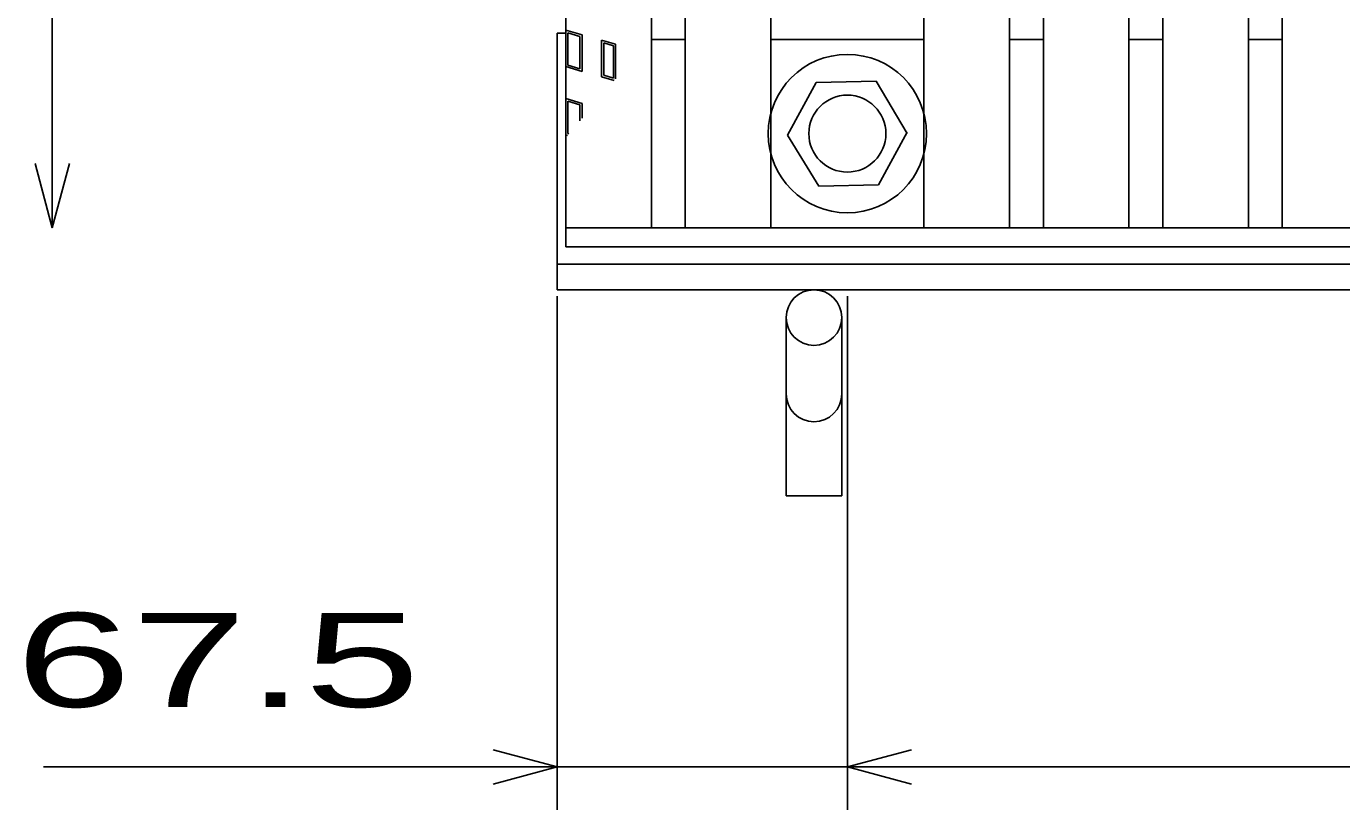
# Model space of a CAD drawing. Units: millimetres, scale not verified. Extents: x -1823 to 1731, y -1286 to 1054.
# Drawn here: x -1476.8 to -1169.4, y -131.2 to 51.9 of the extents above; entities that cross this region are included whole.
import ezdxf
from ezdxf.enums import TextEntityAlignment as Align

# ---------------------------------------------------------------- set-up
doc = ezdxf.new("R2010")
doc.units = ezdxf.units.MM
doc.header["$LTSCALE"] = 10
for name, color, linetype, lineweight in [('16', 3, 'Continuous', 25), ('17', 3, 'Continuous', 25), ('19', 6, 'Continuous', 25), ('22', 2, 'Continuous', 25)]:
    doc.layers.add(name, color=color, linetype=linetype, lineweight=lineweight)
doc.styles.add('ベクトル', font='')
doc.styles.get('ベクトル').set_extended_font_data('ベクトル')

msp = doc.modelspace()

# ---------------------------------------------------------------- linework, layer by layer
at = {"layer": '16'}
for p, q in [((-1350.7, 4.85), (-1350.7, 295.85)), ((-1330.7, 4.85), (-1330.7, 295.85)), ((-1322.8, 4.85), (-1322.8, 295.85)), ((-1302.8, 4.85), (-1302.8, 295.85)), ((-1267, 4.85), (-1267, 295.85)), ((-1247, 4.85), (-1247, 295.85)), ((-1239.1, 4.85), (-1239.1, 295.85)), ((-1219.1, 4.85), (-1219.1, 295.85)), ((-1211.2, 4.85), (-1211.2, 295.85)), ((-1191.2, 4.85), (-1191.2, 295.85)), ((-1183.3, 4.85), (-1183.3, 295.85)), ((-1330.7, 48.85), (-1322.8, 48.85)), ((-1302.8, 48.85), (-1267, 48.85)), ((-1247, 48.85), (-1239.1, 48.85)), ((-1219.1, 48.85), (-1211.2, 48.85)), ((-1191.2, 48.85), (-1183.3, 48.85)), ((-1292.19, 38.8), (-1298.9, 26.51)), ((-1278.2, 39.14), (-1292.19, 38.8)), ((-1270.9, 26.85), (-1278.2, 39.14)), ((-1298.9, 26.51), (-1291.6, 14.56)), ((-1277.61, 14.9), (-1270.9, 27.19)), ((-1291.6, 14.56), (-1277.61, 14.9)), ((-1350.7, 4.85), (-354.7, 4.85)), ((-1350.7, 0.35), (-1350.7, 4.85)), ((-1350.7, 4.85), (-1330.7, 4.85)), ((-1322.8, 4.85), (-1302.8, 4.85)), ((-1267, 4.85), (-1247, 4.85)), ((-1239.1, 4.85), (-1219.1, 4.85)), ((-1211.2, 4.85), (-1191.2, 4.85)), ((-1183.3, 4.85), (-1163.3, 4.85)), ((-1350.7, 0.35), (-354.7, 0.35))]:
    msp.add_line(p, q, dxfattribs=at)
for radius in [18.5, 9]:
    msp.add_circle((-1284.9, 26.85), radius, dxfattribs=at)
at = {"layer": '17'}
for p, q in [((-1350.7, 51.05), (-1346.9, 49.91)), ((-1350.7, 42.5), (-1350.7, 51.05)), ((-1350.23, 50.41), (-1347.38, 49.56)), ((-1350.23, 42.85), (-1350.23, 50.41)), ((-1347.38, 49.56), (-1347.38, 42)), ((-1346.9, 49.91), (-1346.9, 41.36)), ((-1342.32, 48.68), (-1339.09, 47.72)), ((-1342.32, 40.13), (-1342.32, 48.68)), ((-1341.84, 48.05), (-1339.56, 47.36)), ((-1341.84, 40.49), (-1341.84, 48.05)), ((-1339.56, 47.36), (-1339.56, 39.8)), ((-1339.09, 47.72), (-1339.09, 39.68)), ((-1346.9, 41.36), (-1350.7, 42.5)), ((-1347.38, 42), (-1350.23, 42.85)), ((-1339.43, 39.27), (-1342.32, 40.13)), ((-1339.56, 39.8), (-1341.84, 40.49)), ((-1350.7, 35.05), (-1346.9, 33.91)), ((-1350.7, 26.5), (-1350.7, 35.05)), ((-1350.23, 34.41), (-1347.38, 33.56)), ((-1350.23, 26.85), (-1350.23, 34.41)), ((-1346.9, 33.91), (-1346.9, 30.43)), ((-1347.38, 33.56), (-1347.38, 29.87)), ((-1350.32, 26.39), (-1350.7, 26.5)), ((-1349.99, 26.78), (-1350.23, 26.85))]:
    msp.add_line(p, q, dxfattribs=at)
at = {"layer": '19'}
for p, q in [((-1352.7, -9.65), (-1352.7, 50.35)), ((-1352.7, 50.35), (-1350.7, 50.35)), ((-1352.7, -3.65), (-352.7, -3.65)), ((-1352.7, -9.65), (-352.7, -9.65)), ((-1299.2, -16.15), (-1299.2, -57.77)), ((-1286.2, -57.77), (-1286.2, -16.15)), ((-1299.2, -57.77), (-1286.2, -57.77))]:
    msp.add_line(p, q, dxfattribs=at)
msp.add_circle((-1292.7, -16.15), 6.5, dxfattribs=at)
msp.add_arc((-1292.7, -33.99), 6.5, 180, 0, dxfattribs=at)
at = {"layer": '22', "color": 4}
for p, q in [((-1470.7, 304.85), (-1470.7, 4.85)), ((-1470.7, 4.85), (-1474.7, 19.85)), ((-1466.7, 19.85), (-1470.7, 4.85)), ((-1352.7, -131.15), (-1352.7, -11.15)), ((-1284.9, -131.15), (-1284.9, -11.15)), ((-1352.7, -121.15), (-1367.7, -117.15)), ((-1284.9, -121.15), (-1269.9, -117.15)), ((-1472.7, -121.15), (-1352.7, -121.15)), ((-1367.7, -125.15), (-1352.7, -121.15)), ((-1352.7, -121.15), (-1284.9, -121.15)), ((-1269.9, -125.15), (-1284.9, -121.15)), ((-1284.9, -121.15), (-420, -121.15))]:
    msp.add_line(p, q, dxfattribs=at)

# ---------------------------------------------------------------- texts
at = {"layer": '22', "style": 'ベクトル', "width": 1.65}
msp.add_text(' 67.5 ', height=21.99, dxfattribs=at).set_placement((-1492.7, -96.15), align=Align.MIDDLE_LEFT)

doc.saveas('drawing.dxf')
